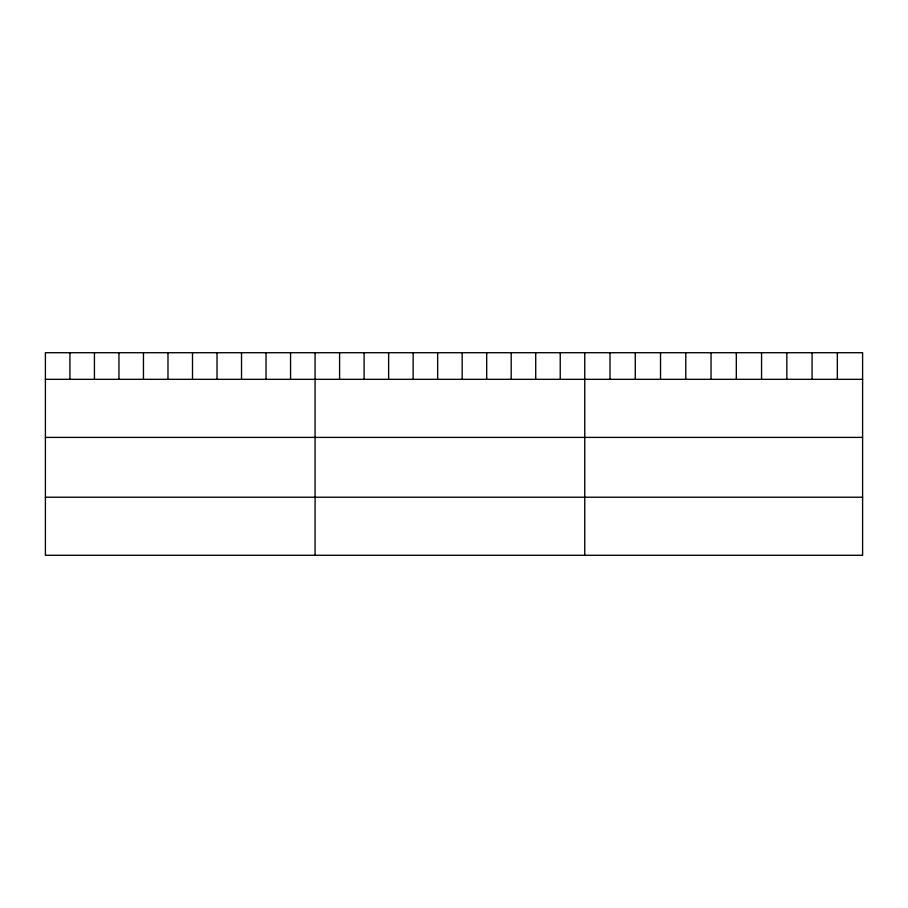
<?xml version="1.0" encoding="UTF-8"?>
<svg xmlns="http://www.w3.org/2000/svg" width="908" height="908" viewBox="0 0 908 908"><rect width="100%" height="100%" fill="white"/><g stroke="black" fill="none" stroke-linecap="round" stroke-linejoin="round"><path stroke-width="1.36" d="M862.6 379.328L862.6 555.287L45.4 555.287L45.4 352.713L862.6 352.713L862.6 379.328L45.4 379.328M45.4 437.395L862.6 437.395M45.4 497.221L862.6 497.221M837.346 352.713L837.346 379.328M812.081 352.713L812.081 379.328M786.827 352.713L786.827 379.328M761.562 352.713L761.562 379.328M736.309 352.713L736.309 379.328M711.043 352.713L711.043 379.328M685.79 352.713L685.79 379.328M660.525 352.713L660.525 379.328M635.271 352.713L635.271 379.328M610.006 352.713L610.006 379.328M584.752 352.713L584.752 555.287M560.236 352.713L560.236 379.328M535.72 352.713L535.72 379.328M511.204 352.713L511.204 379.328M486.688 352.713L486.688 379.328M462.172 352.713L462.172 379.328M437.656 352.713L437.656 379.328M413.14 352.713L413.14 379.328M388.624 352.713L388.624 379.328M364.108 352.713L364.108 379.328M339.592 352.713L339.592 379.328M315.076 352.713L315.076 555.287M290.56 352.713L290.56 379.328M266.044 352.713L266.044 379.328M241.528 352.713L241.528 379.328M217.012 352.713L217.012 379.328M192.496 352.713L192.496 379.328M167.98 352.713L167.98 379.328M143.464 352.713L143.464 379.328M118.948 352.713L118.948 379.328M94.432 352.713L94.432 379.328M69.916 352.713L69.916 379.328"/></g></svg>
